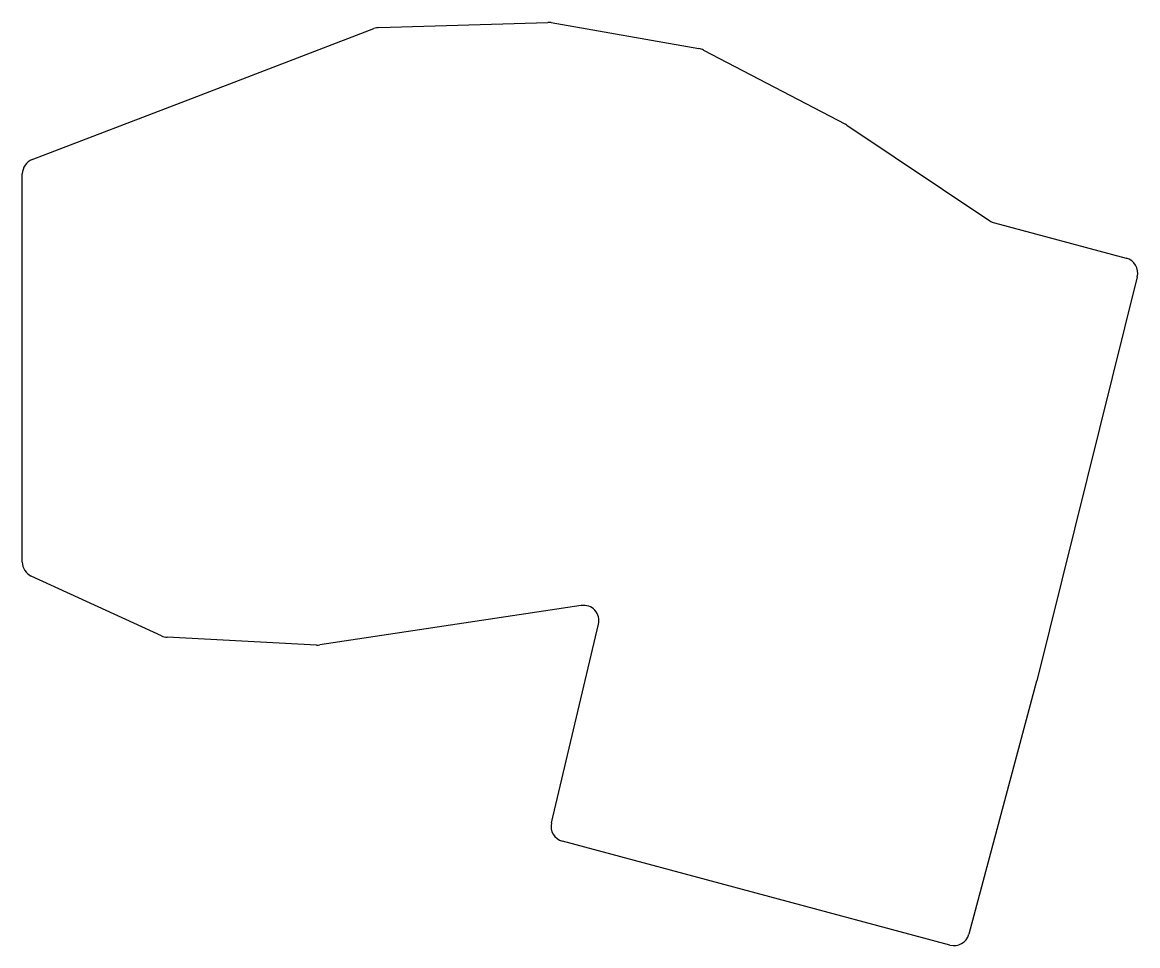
# Model space of a CAD drawing. Header units: millimetres. Extents: x 140 to 285, y -191 to -71.
import ezdxf

# ---------------------------------------------------------------- set-up
doc = ezdxf.new("R2010")
doc.units = ezdxf.units.MM

msp = doc.modelspace()

# ---------------------------------------------------------------- linework, layer by layer
at = {"linetype": 'CONTINUOUS'}
for p, q in [((162.08, -81.06), (185.62, -72.02)), ((186.27, -71.89), (208.21, -71.21)), ((208.62, -71.24), (227.81, -74.62)), ((228.39, -74.82), (246.81, -84.42)), ((141.29, -89.01), (162.08, -81.06)), ((246.99, -84.53), (265.56, -96.96)), ((140, -141.22), (140, -90.88)), ((266.15, -97.23), (283.26, -101.81)), ((284.68, -104.22), (271.63, -156.65)), ((158.07, -150.8), (141.16, -143.04)), ((212.54, -146.86), (178.59, -151.98)), ((208.66, -175.06), (214.78, -149.3)), ((178.19, -152), (158.8, -150.98)), ((271.62, -156.69), (262.83, -189.51)), ((260.38, -190.92), (210.09, -177.45))]:
    msp.add_line(p, q, dxfattribs=at)
for centre, start, end in [((186.34, -73.89), 91.7881, 111.0002), ((208.27, -73.21), 80, 91.7881), ((227.46, -76.59), 62.4561, 80), ((161.36, -79.19), 290.9202, 291.0002), ((245.88, -86.2), 56.2097, 62.4561), ((142, -90.88), 110.9202, 180), ((266.67, -95.3), 236.2097, 255), ((282.74, -103.74), 346.023, 75), ((142, -141.22), 180, 245.3181), ((212.83, -148.84), 346.6463, 98.58), ((158.9, -148.99), 245.3181, 267), ((178.29, -150), 267, 278.58), ((269.69, -156.17), 345, 346.023), ((210.61, -175.52), 166.6463, 255), ((260.89, -188.99), 255, 345)]:
    msp.add_arc(centre, 2, start, end, dxfattribs=at)

doc.saveas('drawing.dxf')
